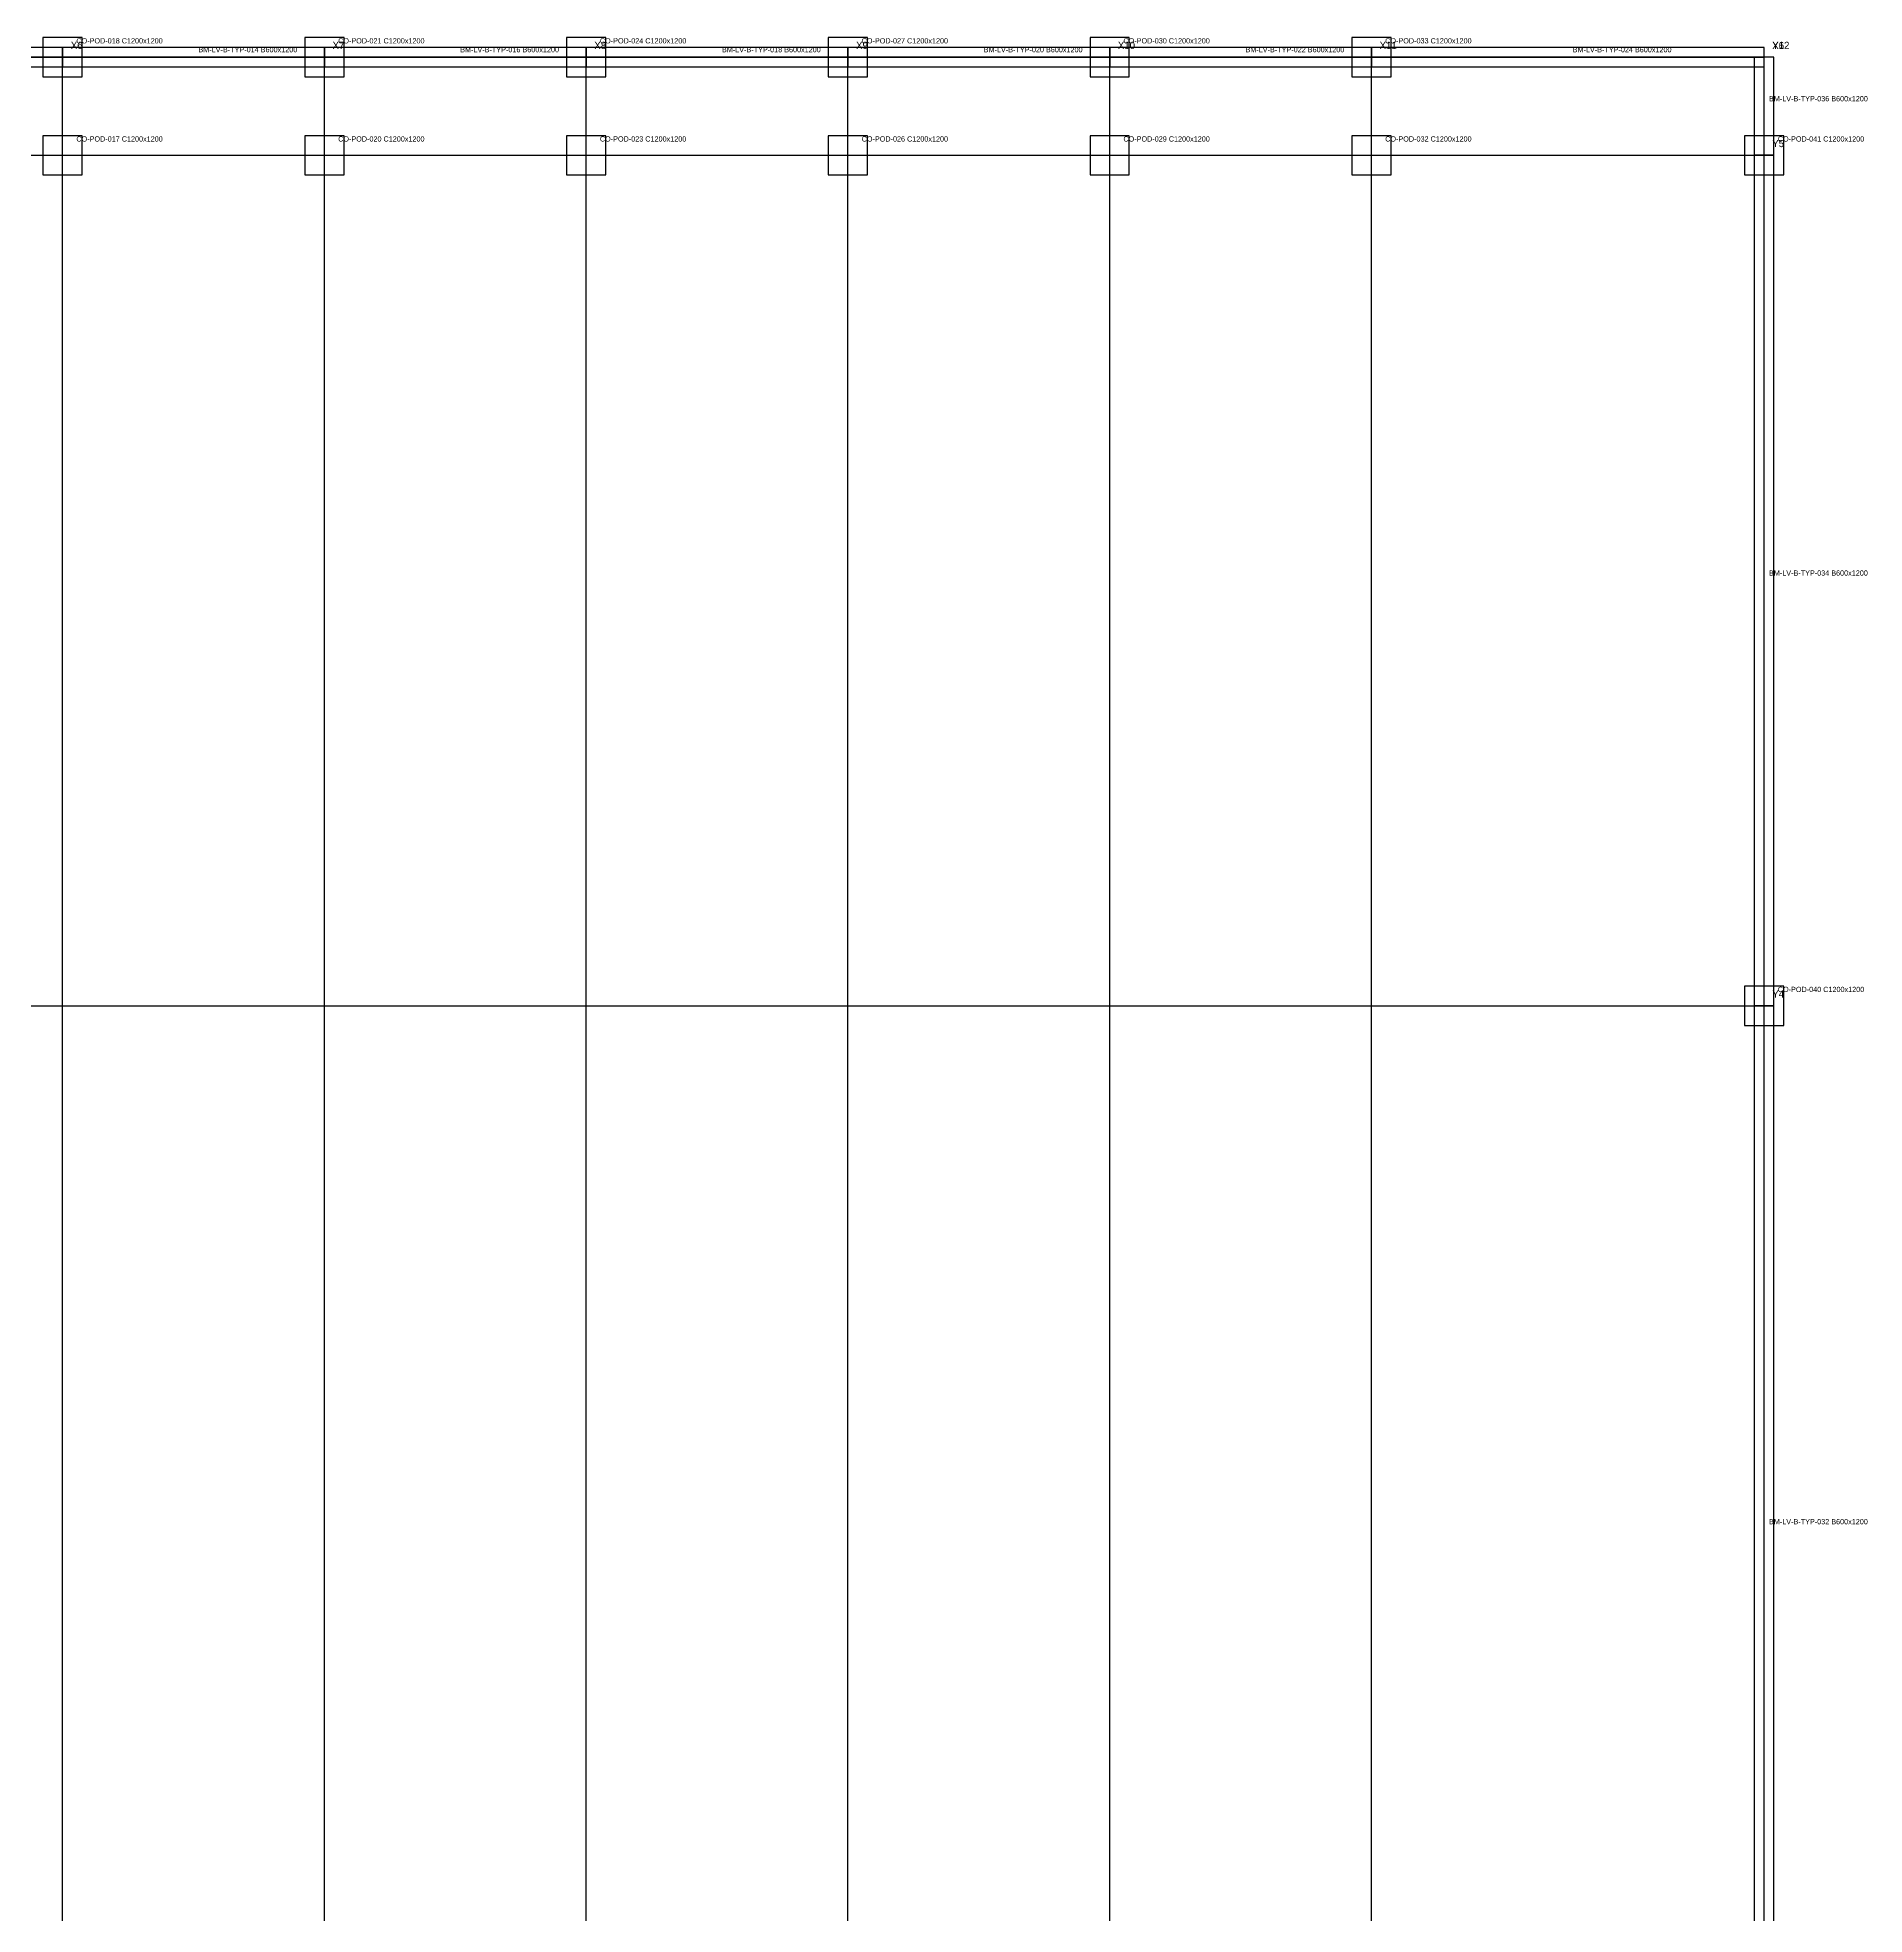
# Model space of a CAD drawing. Header units: millimetres. Extents: x -600 to 226982, y -254450 to 109948.
# Drawn here: x 51234 to 107067, y 45221 to 102600 of the extents above; entities that cross this region are included whole.
import ezdxf

# ---------------------------------------------------------------- set-up
doc = ezdxf.new("R2010")
doc.units = ezdxf.units.MM
for name, color, linetype in [('LV-B-TYP_BEAM', 5, 'Continuous'), ('LV-B-TYP_COLUMN', 1, 'Continuous'), ('LV-B-TYP_GRID', 8, 'Continuous'), ('LV-B-TYP_SLAB', 7, 'Continuous'), ('TEXT', 7, 'Continuous')]:
    doc.layers.add(name, color=color, linetype=linetype)

msp = doc.modelspace()

# ---------------------------------------------------------------- linework, layer by layer
at = {"layer": 'LV-B-TYP_BEAM'}
for points in [[(44000, 102300), (44000, 101700), (52000, 101700), (52000, 102300), (44000, 102300)], [(52000, 102300), (52000, 101700), (60000, 101700), (60000, 102300), (52000, 102300)], [(60000, 102300), (60000, 101700), (68000, 101700), (68000, 102300), (60000, 102300)], [(68000, 102300), (68000, 101700), (76000, 101700), (76000, 102300), (68000, 102300)], [(76000, 102300), (76000, 101700), (84000, 101700), (84000, 102300), (76000, 102300)], [(84000, 102300), (84000, 101700), (92000, 101700), (92000, 102300), (84000, 102300)], [(92000, 102300), (92000, 101700), (104000, 101700), (104000, 102300), (92000, 102300)], [(103700, 99000), (104300, 99000), (104300, 102000), (103700, 102000), (103700, 99000)], [(103700, 73000), (104300, 73000), (104300, 99000), (103700, 99000), (103700, 73000)], [(103700, 41000), (104300, 41000), (104300, 73000), (103700, 73000), (103700, 41000)]]:
    msp.add_lwpolyline(points, close=True, dxfattribs=at)
at = {"layer": 'LV-B-TYP_COLUMN'}
for points in [[(51400, 101400), (52600, 101400), (52600, 102600), (51400, 102600), (51400, 101400)], [(59400, 101400), (60600, 101400), (60600, 102600), (59400, 102600), (59400, 101400)], [(67400, 101400), (68600, 101400), (68600, 102600), (67400, 102600), (67400, 101400)], [(75400, 101400), (76600, 101400), (76600, 102600), (75400, 102600), (75400, 101400)], [(83400, 101400), (84600, 101400), (84600, 102600), (83400, 102600), (83400, 101400)], [(91400, 101400), (92600, 101400), (92600, 102600), (91400, 102600), (91400, 101400)], [(51400, 98400), (52600, 98400), (52600, 99600), (51400, 99600), (51400, 98400)], [(59400, 98400), (60600, 98400), (60600, 99600), (59400, 99600), (59400, 98400)], [(67400, 98400), (68600, 98400), (68600, 99600), (67400, 99600), (67400, 98400)], [(75400, 98400), (76600, 98400), (76600, 99600), (75400, 99600), (75400, 98400)], [(83400, 98400), (84600, 98400), (84600, 99600), (83400, 99600), (83400, 98400)], [(91400, 98400), (92600, 98400), (92600, 99600), (91400, 99600), (91400, 98400)], [(103400, 98400), (104600, 98400), (104600, 99600), (103400, 99600), (103400, 98400)], [(103400, 72400), (104600, 72400), (104600, 73600), (103400, 73600), (103400, 72400)]]:
    msp.add_lwpolyline(points, close=True, dxfattribs=at)
at = {"layer": 'LV-B-TYP_GRID'}
for points in [[(0, 102000), (104000, 102000)], [(52000, 0), (52000, 102000)], [(60000, 0), (60000, 102000)], [(68000, 0), (68000, 102000)], [(76000, 0), (76000, 102000)], [(84000, 0), (84000, 102000)], [(92000, 0), (92000, 102000)], [(104000, 0), (104000, 102000)], [(0, 99000), (104000, 99000)], [(0, 73000), (104000, 73000)]]:
    msp.add_lwpolyline(points, dxfattribs=at)
at = {"layer": 'LV-B-TYP_SLAB'}
msp.add_lwpolyline([(0, 0), (104000, 0), (104000, 102000), (0, 102000), (0, 0)], close=True, dxfattribs=at)

# ---------------------------------------------------------------- texts
at = {"layer": 'TEXT'}
for s, height, p in [('X6', 220, (52250, 102250)), ('CO-POD-018 C1200x1200', 160, (52420, 102420)), ('BM-LV-B-TYP-014 B600x1200', 160, (56150, 102150)), ('X7', 220, (60250, 102250)), ('CO-POD-021 C1200x1200', 160, (60420, 102420)), ('BM-LV-B-TYP-016 B600x1200', 160, (64150, 102150)), ('X8', 220, (68250, 102250)), ('CO-POD-024 C1200x1200', 160, (68420, 102420)), ('BM-LV-B-TYP-018 B600x1200', 160, (72150, 102150)), ('X9', 220, (76250, 102250)), ('CO-POD-027 C1200x1200', 160, (76420, 102420)), ('BM-LV-B-TYP-020 B600x1200', 160, (80150, 102150)), ('X10', 220, (84250, 102250)), ('CO-POD-030 C1200x1200', 160, (84420, 102420)), ('BM-LV-B-TYP-022 B600x1200', 160, (88150, 102150)), ('X11', 220, (92250, 102250)), ('CO-POD-033 C1200x1200', 160, (92420, 102420)), ('BM-LV-B-TYP-024 B600x1200', 160, (98150, 102150)), ('Y6', 220, (104250, 102250)), ('X12', 220, (104250, 102250)), ('BM-LV-B-TYP-036 B600x1200', 160, (104150, 100650)), ('CO-POD-017 C1200x1200', 160, (52420, 99420)), ('CO-POD-020 C1200x1200', 160, (60420, 99420)), ('CO-POD-023 C1200x1200', 160, (68420, 99420)), ('CO-POD-026 C1200x1200', 160, (76420, 99420)), ('CO-POD-029 C1200x1200', 160, (84420, 99420)), ('CO-POD-032 C1200x1200', 160, (92420, 99420)), ('Y5', 220, (104250, 99250)), ('CO-POD-041 C1200x1200', 160, (104420, 99420)), ('BM-LV-B-TYP-034 B600x1200', 160, (104150, 86150)), ('Y4', 220, (104250, 73250)), ('CO-POD-040 C1200x1200', 160, (104420, 73420)), ('BM-LV-B-TYP-032 B600x1200', 160, (104150, 57150))]:
    msp.add_text(s, height=height, dxfattribs=at).set_placement(p)

doc.saveas('drawing.dxf')
